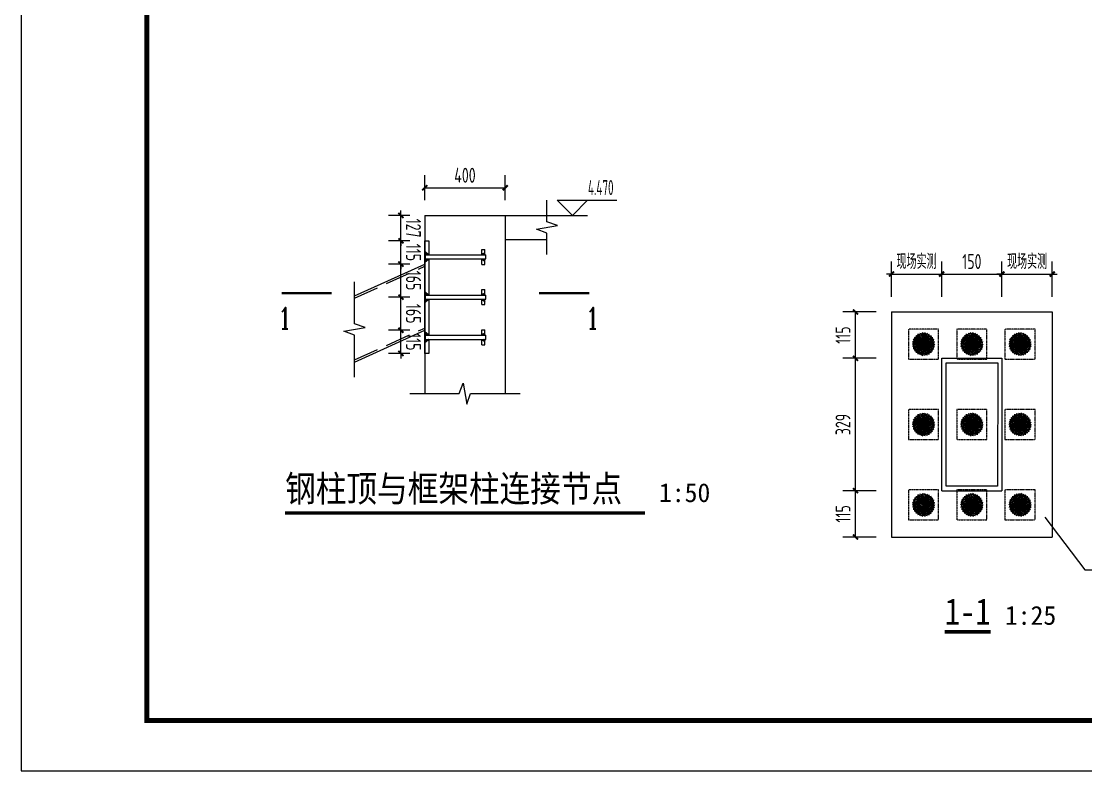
# Model space of a CAD drawing. Extents: x 6827379 to 6887889, y 99218 to 177608.
# Drawn here: x 6827379 to 6832674, y 99218 to 102948 of the extents above; entities that cross this region are included whole.
import ezdxf

# ---------------------------------------------------------------- set-up
doc = ezdxf.new("R2010")
doc.units = 0
doc.header["$LTSCALE"] = 1000
doc.header["$MEASUREMENT"] = 0
for name, pattern in [('CENTER', [50.8, 31.75, -6.35, 6.35, -6.35]), ('CONTINOUS', [2000000.0, 1000000.0, 1000000.0]), ('DASH', [0.35, 0.25, -0.1]), ('DASHED', [19.05, 12.7, -6.35]), ('HIDDEN', [0.375, 0.25, -0.125])]:
    doc.linetypes.add(name, pattern=pattern)
for name, color, linetype in [('A_公文', 7, 'Continuous'), ('A_公标', 3, 'Continuous'), ('A_公框', 4, 'Continuous'), ('A_图名标注', 3, 'Continuous'), ('A_标高', 3, 'Continuous'), ('A_符号', 3, 'Continuous'), ('BZ', 1, 'Continuous'), ('GC', 3, 'Continuous'), ('HF', 1, 'Continuous'), ('ZX', 1, 'CENTER'), ('校对1', 2, 'Continuous')]:
    doc.layers.add(name, color=color, linetype=linetype)
doc.layers.add('BEAM', color=4, linetype='DASHED', lineweight=0)
doc.layers.add('BEAM_CON', color=4, linetype='Continuous', lineweight=0)
doc.styles.add('_TCH_DIM', font='tssdeng.shx', dxfattribs={"width": 0.8, "height": 200, "bigfont": 'GBCBIG.shx'})
doc.styles.add('_TCH_DIM_T3', font='tssdeng.shx', dxfattribs={"width": 0.705882, "bigfont": 'tssdchn.shx'})
doc.styles.add('_TCH_LABEL', font='COMPLEX', dxfattribs={"bigfont": 'GBCBIG'})
doc.styles.add('黑1', font='simhei.ttf', dxfattribs={"width": 0.85})
doc.styles.add('黑体', font='simhei.ttf')
doc.dimstyles.new('_TCH_ARCH&&25', dxfattribs={"dimtxt": 74.375, "dimasz": 25, "dimexe": 62.5, "dimexo": 75, "dimgap": 25, "dimtad": 1, "dimdec": 0, "dimzin": 0, "dimdsep": 46, "dimtxsty": '_TCH_DIM_T3', "dimblk": 'ARCHTICK', "dimcen": 0.09, "dimclrt": 7, "dimazin": 2, "dimtfac": 1, "dimtdec": 0, "dimtix": 1, "dimtmove": 2, "dimatfit": 3, "dimfxl": 1, "dimtolj": 1, "dimtzin": 0, "dimarcsym": 0})
pattern_1 = [(135, (6678313.939, -38807.009), (3.74177178, 3.74177178), [])]
pattern_2 = [(315, (7693137.0252, -1230547.9992), (-1.767766953, -1.767766953), [])]
pattern_3 = [(315, (7693137.0256, -1230347.9492), (-1.767766953, -1.767766953), [])]
pattern_4 = [(315, (7693137.026, -1230147.9987), (-1.767766953, -1.767766953), [])]
pattern_5 = [(315, (7693137.0259, -1230147.9987), (-1.767766953, -1.767766953), [])]

# ---------------------------------------------------------------- blocks, each defined once
blk = doc.blocks.new('_ArchTick')
at = {"color": 0, "linetype": 'ByBlock', "const_width": 0.4}
blk.add_lwpolyline([(-0.5, -0.5), (0.5, 0.5)], dxfattribs=at)
blk = doc.blocks.new('*D85')
at = {"layer": 'A_公标', "color": 0, "linetype": 'CONTINOUS', "lineweight": -2, "transparency": 16777216}
for p, q in [((6831632.5, 101501.5), (6831466.4, 101501.5)), ((6831528.9, 101270.9), (6831528.9, 101501.5)), ((6831632.5, 101270.9), (6831466.4, 101270.9))]:
    blk.add_line(p, q, dxfattribs=at)
at = {"layer": 'Defpoints', "color": 0, "linetype": 'CONTINOUS', "transparency": 16777216}
for p in [(6831528.9, 101501.5), (6831707.5, 101501.5), (6831707.5, 101270.9)]:
    blk.add_point(p, dxfattribs=at)
at = {"layer": 'A_公标', "color": 0, "linetype": 'CONTINOUS', "lineweight": -2, "transparency": 16777216, "xscale": 25, "yscale": 25, "zscale": 25}
for p, rotation in [((6831528.9, 101501.5), 90), ((6831528.9, 101270.9), 270)]:
    blk.add_blockref('_ArchTick', p, dxfattribs=dict(at, rotation=rotation))
at = {"layer": 'A_公标', "color": 7, "linetype": 'CONTINOUS', "transparency": 16777216, "insert": (6831466.7, 101386.2), "char_height": 74.38, "attachment_point": 5, "rotation": 90, "style": '_TCH_DIM_T3'}
blk.add_mtext('\\A1;115', dxfattribs=at)
blk = doc.blocks.new('*D86')
at = {"layer": 'A_公标', "color": 0, "linetype": 'CONTINOUS', "lineweight": -2, "transparency": 16777216}
for p, q in [((6831632.5, 101270.9), (6831466.4, 101270.9)), ((6831528.9, 100612.1), (6831528.9, 101270.9)), ((6831632.5, 100612.1), (6831466.4, 100612.1))]:
    blk.add_line(p, q, dxfattribs=at)
at = {"layer": 'Defpoints', "color": 0, "linetype": 'CONTINOUS', "transparency": 16777216}
for p in [(6831528.9, 101270.9), (6831707.5, 101270.9), (6831707.5, 100612.1)]:
    blk.add_point(p, dxfattribs=at)
at = {"layer": 'A_公标', "color": 0, "linetype": 'CONTINOUS', "lineweight": -2, "transparency": 16777216, "xscale": 25, "yscale": 25, "zscale": 25}
for p, rotation in [((6831528.9, 101270.9), 90), ((6831528.9, 100612.1), 270)]:
    blk.add_blockref('_ArchTick', p, dxfattribs=dict(at, rotation=rotation))
at = {"layer": 'A_公标', "color": 7, "linetype": 'CONTINOUS', "transparency": 16777216, "insert": (6831466.7, 100941.5), "char_height": 74.38, "attachment_point": 5, "rotation": 90, "style": '_TCH_DIM_T3'}
blk.add_mtext('\\A1;329', dxfattribs=at)
blk = doc.blocks.new('*D87')
at = {"layer": 'A_公标', "color": 0, "linetype": 'CONTINOUS', "lineweight": -2, "transparency": 16777216}
for p, q in [((6831632.5, 100612.1), (6831466.4, 100612.1)), ((6831528.9, 100381.5), (6831528.9, 100612.1)), ((6831632.5, 100381.5), (6831466.4, 100381.5))]:
    blk.add_line(p, q, dxfattribs=at)
at = {"layer": 'Defpoints', "color": 0, "linetype": 'CONTINOUS', "transparency": 16777216}
for p in [(6831528.9, 100612.1), (6831707.5, 100612.1), (6831707.5, 100381.5)]:
    blk.add_point(p, dxfattribs=at)
at = {"layer": 'A_公标', "color": 0, "linetype": 'CONTINOUS', "lineweight": -2, "transparency": 16777216, "xscale": 25, "yscale": 25, "zscale": 25}
for p, rotation in [((6831528.9, 100612.1), 90), ((6831528.9, 100381.5), 270)]:
    blk.add_blockref('_ArchTick', p, dxfattribs=dict(at, rotation=rotation))
at = {"layer": 'A_公标', "color": 7, "linetype": 'CONTINOUS', "transparency": 16777216, "insert": (6831466.7, 100496.8), "char_height": 74.38, "attachment_point": 5, "rotation": 90, "style": '_TCH_DIM_T3'}
blk.add_mtext('\\A1;115', dxfattribs=at)
blk = doc.blocks.new('*D88')
at = {"layer": 'A_公标', "color": 0, "linetype": 'CONTINOUS', "lineweight": -2, "transparency": 16777216}
for p, q in [((6831707.5, 101576.5), (6831707.5, 101752.8)), ((6831957.5, 101576.5), (6831957.5, 101752.8)), ((6831707.5, 101690.3), (6831682.5, 101690.3)), ((6831707.5, 101690.3), (6831957.5, 101690.3)), ((6831957.5, 101690.3), (6831982.5, 101690.3))]:
    blk.add_line(p, q, dxfattribs=at)
at = {"layer": 'Defpoints', "color": 0, "linetype": 'CONTINOUS', "transparency": 16777216}
for p in [(6831957.5, 101690.3), (6831707.5, 101501.5), (6831957.5, 101501.5)]:
    blk.add_point(p, dxfattribs=at)
at = {"layer": 'A_公标', "color": 0, "linetype": 'CONTINOUS', "lineweight": -2, "transparency": 16777216, "xscale": 25, "yscale": 25, "zscale": 25}
blk.add_blockref('_ArchTick', (6831707.5, 101690.3), dxfattribs=at)
at = {"layer": 'A_公标', "color": 0, "linetype": 'CONTINOUS', "lineweight": -2, "transparency": 16777216, "xscale": 25, "yscale": 25, "zscale": 25, "rotation": 180}
blk.add_blockref('_ArchTick', (6831957.5, 101690.3), dxfattribs=at)
at = {"layer": 'A_公标', "color": 7, "linetype": 'CONTINOUS', "transparency": 16777216, "insert": (6831832.5, 101752.5), "char_height": 74.38, "attachment_point": 5, "style": '_TCH_DIM_T3'}
blk.add_mtext('\\A1;现场实测', dxfattribs=at)
blk = doc.blocks.new('*D89')
at = {"layer": 'A_公标', "color": 0, "linetype": 'CONTINOUS', "lineweight": -2, "transparency": 16777216}
for p, q in [((6831957.5, 101576.5), (6831957.5, 101752.8)), ((6832257.5, 101576.5), (6832257.5, 101752.8)), ((6831957.5, 101690.3), (6832257.5, 101690.3))]:
    blk.add_line(p, q, dxfattribs=at)
at = {"layer": 'Defpoints', "color": 0, "linetype": 'CONTINOUS', "transparency": 16777216}
for p in [(6832257.5, 101690.3), (6831957.5, 101501.5), (6832257.5, 101501.5)]:
    blk.add_point(p, dxfattribs=at)
at = {"layer": 'A_公标', "color": 0, "linetype": 'CONTINOUS', "lineweight": -2, "transparency": 16777216, "xscale": 25, "yscale": 25, "zscale": 25, "rotation": 180}
blk.add_blockref('_ArchTick', (6831957.5, 101690.3), dxfattribs=at)
at = {"layer": 'A_公标', "color": 0, "linetype": 'CONTINOUS', "lineweight": -2, "transparency": 16777216, "xscale": 25, "yscale": 25, "zscale": 25}
blk.add_blockref('_ArchTick', (6832257.5, 101690.3), dxfattribs=at)
at = {"layer": 'A_公标', "color": 7, "linetype": 'CONTINOUS', "transparency": 16777216, "insert": (6832107.5, 101752.5), "char_height": 74.38, "attachment_point": 5, "style": '_TCH_DIM_T3'}
blk.add_mtext('\\A1;150', dxfattribs=at)
blk = doc.blocks.new('*D90')
at = {"layer": 'A_公标', "color": 0, "linetype": 'CONTINOUS', "lineweight": -2, "transparency": 16777216}
for p, q in [((6832257.5, 101576.5), (6832257.5, 101752.8)), ((6832507.5, 101576.5), (6832507.5, 101752.8)), ((6832257.5, 101690.3), (6832232.5, 101690.3)), ((6832257.5, 101690.3), (6832507.5, 101690.3)), ((6832507.5, 101690.3), (6832532.5, 101690.3))]:
    blk.add_line(p, q, dxfattribs=at)
at = {"layer": 'Defpoints', "color": 0, "linetype": 'CONTINOUS', "transparency": 16777216}
for p in [(6832507.5, 101690.3), (6832257.5, 101501.5), (6832507.5, 101501.5)]:
    blk.add_point(p, dxfattribs=at)
at = {"layer": 'A_公标', "color": 0, "linetype": 'CONTINOUS', "lineweight": -2, "transparency": 16777216, "xscale": 25, "yscale": 25, "zscale": 25}
blk.add_blockref('_ArchTick', (6832257.5, 101690.3), dxfattribs=at)
at = {"layer": 'A_公标', "color": 0, "linetype": 'CONTINOUS', "lineweight": -2, "transparency": 16777216, "xscale": 25, "yscale": 25, "zscale": 25, "rotation": 180}
blk.add_blockref('_ArchTick', (6832507.5, 101690.3), dxfattribs=at)
at = {"layer": 'A_公标', "color": 7, "linetype": 'CONTINOUS', "transparency": 16777216, "insert": (6832382.5, 101752.5), "char_height": 74.38, "attachment_point": 5, "style": '_TCH_DIM_T3'}
blk.add_mtext('\\A1;现场实测', dxfattribs=at)
blk = doc.blocks.new('*D91')
at = {"layer": 'A_公标', "color": 0, "linetype": 'CONTINOUS', "lineweight": -2, "transparency": 16777216}
for p, q in [((6829386.3, 102057.2), (6829386.3, 102182.2)), ((6829786.3, 102057.2), (6829786.3, 102182.2)), ((6829386.3, 102119.7), (6829786.3, 102119.7))]:
    blk.add_line(p, q, dxfattribs=at)
at = {"layer": 'Defpoints', "color": 0, "linetype": 'CONTINOUS', "transparency": 16777216}
for p in [(6829786.3, 102119.7), (6829386.3, 101982.2), (6829786.3, 101982.2)]:
    blk.add_point(p, dxfattribs=at)
at = {"layer": 'A_公标', "color": 0, "linetype": 'CONTINOUS', "lineweight": -2, "transparency": 16777216, "xscale": 25, "yscale": 25, "zscale": 25, "rotation": 180}
blk.add_blockref('_ArchTick', (6829386.3, 102119.7), dxfattribs=at)
at = {"layer": 'A_公标', "color": 0, "linetype": 'CONTINOUS', "lineweight": -2, "transparency": 16777216, "xscale": 25, "yscale": 25, "zscale": 25}
blk.add_blockref('_ArchTick', (6829786.3, 102119.7), dxfattribs=at)
at = {"layer": 'A_公标', "color": 7, "linetype": 'CONTINOUS', "transparency": 16777216, "insert": (6829586.3, 102181.9), "char_height": 74.38, "attachment_point": 5, "style": '_TCH_DIM_T3'}
blk.add_mtext('\\A1;400', dxfattribs=at)
blk = doc.blocks.new('*D92')
at = {"layer": 'A_公标', "color": 0, "linetype": 'CONTINOUS', "lineweight": -2, "transparency": 16777216}
for p, q in [((6829311.3, 101410.7), (6829205.4, 101410.7)), ((6829267.9, 101410.7), (6829267.9, 101435.7)), ((6829267.9, 101295.4), (6829267.9, 101410.7)), ((6829311.3, 101295.4), (6829205.4, 101295.4)), ((6829267.9, 101295.4), (6829267.9, 101270.4))]:
    blk.add_line(p, q, dxfattribs=at)
at = {"layer": 'Defpoints', "color": 0, "linetype": 'CONTINOUS', "transparency": 16777216}
for p in [(6829267.9, 101410.7), (6829386.3, 101410.7), (6829386.3, 101295.4)]:
    blk.add_point(p, dxfattribs=at)
at = {"layer": 'A_公标', "color": 0, "linetype": 'CONTINOUS', "lineweight": -2, "transparency": 16777216, "xscale": 25, "yscale": 25, "zscale": 25}
for p, rotation in [((6829267.9, 101410.7), 270.0002458864199), ((6829267.9, 101295.4), 90.00024588641983)]:
    blk.add_blockref('_ArchTick', p, dxfattribs=dict(at, rotation=rotation))
at = {"layer": 'A_公标', "color": 7, "linetype": 'CONTINOUS', "transparency": 16777216, "insert": (6829330.1, 101353), "char_height": 74.38, "attachment_point": 5, "rotation": 270.0002, "style": '_TCH_DIM_T3'}
blk.add_mtext('\\A1;115', dxfattribs=at)
blk = doc.blocks.new('*D93')
at = {"layer": 'A_公标', "color": 0, "linetype": 'CONTINOUS', "lineweight": -2, "transparency": 16777216}
for p, q in [((6829311.3, 101575.4), (6829205.4, 101575.4)), ((6829267.9, 101410.7), (6829267.9, 101575.4)), ((6829311.3, 101410.7), (6829205.4, 101410.7))]:
    blk.add_line(p, q, dxfattribs=at)
at = {"layer": 'Defpoints', "color": 0, "linetype": 'CONTINOUS', "transparency": 16777216}
for p in [(6829267.9, 101575.4), (6829386.3, 101575.4), (6829386.3, 101410.7)]:
    blk.add_point(p, dxfattribs=at)
at = {"layer": 'A_公标', "color": 0, "linetype": 'CONTINOUS', "lineweight": -2, "transparency": 16777216, "xscale": 25, "yscale": 25, "zscale": 25}
for p, rotation in [((6829267.9, 101575.4), 90.0002458867927), ((6829267.9, 101410.7), 270.0002458867927)]:
    blk.add_blockref('_ArchTick', p, dxfattribs=dict(at, rotation=rotation))
at = {"layer": 'A_公标', "color": 7, "linetype": 'CONTINOUS', "transparency": 16777216, "insert": (6829330.1, 101493), "char_height": 74.38, "attachment_point": 5, "rotation": 270.0002, "style": '_TCH_DIM_T3'}
blk.add_mtext('\\A1;165', dxfattribs=at)
blk = doc.blocks.new('*D94')
at = {"layer": 'A_公标', "color": 0, "linetype": 'CONTINOUS', "lineweight": -2, "transparency": 16777216}
for p, q in [((6829311.3, 101740), (6829205.4, 101740)), ((6829267.9, 101575.4), (6829267.9, 101740)), ((6829311.3, 101575.4), (6829205.4, 101575.4))]:
    blk.add_line(p, q, dxfattribs=at)
at = {"layer": 'Defpoints', "color": 0, "linetype": 'CONTINOUS', "transparency": 16777216}
for p in [(6829267.9, 101740), (6829386.3, 101740), (6829386.3, 101575.4)]:
    blk.add_point(p, dxfattribs=at)
at = {"layer": 'A_公标', "color": 0, "linetype": 'CONTINOUS', "lineweight": -2, "transparency": 16777216, "xscale": 25, "yscale": 25, "zscale": 25}
for p, rotation in [((6829267.9, 101740), 90.00024588636133), ((6829267.9, 101575.4), 270.0002458863614)]:
    blk.add_blockref('_ArchTick', p, dxfattribs=dict(at, rotation=rotation))
at = {"layer": 'A_公标', "color": 7, "linetype": 'CONTINOUS', "transparency": 16777216, "insert": (6829330.1, 101657.7), "char_height": 74.38, "attachment_point": 5, "rotation": 270.0002, "style": '_TCH_DIM_T3'}
blk.add_mtext('\\A1;165', dxfattribs=at)
blk = doc.blocks.new('*D95')
at = {"layer": 'A_公标', "color": 0, "linetype": 'CONTINOUS', "lineweight": -2, "transparency": 16777216}
for p, q in [((6829267.9, 101855.4), (6829267.9, 101880.4)), ((6829311.3, 101855.4), (6829205.4, 101855.4)), ((6829267.9, 101740), (6829267.9, 101855.4)), ((6829311.3, 101740), (6829205.4, 101740)), ((6829267.9, 101740), (6829267.9, 101715))]:
    blk.add_line(p, q, dxfattribs=at)
at = {"layer": 'Defpoints', "color": 0, "linetype": 'CONTINOUS', "transparency": 16777216}
for p in [(6829267.9, 101855.4), (6829386.3, 101855.4), (6829386.3, 101740)]:
    blk.add_point(p, dxfattribs=at)
at = {"layer": 'A_公标', "color": 0, "linetype": 'CONTINOUS', "lineweight": -2, "transparency": 16777216, "xscale": 25, "yscale": 25, "zscale": 25}
for p, rotation in [((6829267.9, 101855.4), 270.0002458865732), ((6829267.9, 101740), 90.00024588657318)]:
    blk.add_blockref('_ArchTick', p, dxfattribs=dict(at, rotation=rotation))
at = {"layer": 'A_公标', "color": 7, "linetype": 'CONTINOUS', "transparency": 16777216, "insert": (6829330.1, 101797.7), "char_height": 74.38, "attachment_point": 5, "rotation": 270.0002, "style": '_TCH_DIM_T3'}
blk.add_mtext('\\A1;115', dxfattribs=at)
blk = doc.blocks.new('*D96')
at = {"layer": 'A_公标', "color": 0, "linetype": 'CONTINOUS', "lineweight": -2, "transparency": 16777216}
for p, q in [((6829311.3, 101982.2), (6829205.4, 101982.2)), ((6829267.9, 101982.2), (6829267.9, 102007.2)), ((6829267.9, 101855.4), (6829267.9, 101982.2)), ((6829311.3, 101855.4), (6829205.4, 101855.4)), ((6829267.9, 101855.4), (6829267.9, 101830.4))]:
    blk.add_line(p, q, dxfattribs=at)
at = {"layer": 'Defpoints', "color": 0, "linetype": 'CONTINOUS', "transparency": 16777216}
for p in [(6829267.9, 101982.2), (6829386.3, 101982.2), (6829386.3, 101855.4)]:
    blk.add_point(p, dxfattribs=at)
at = {"layer": 'A_公标', "color": 0, "linetype": 'CONTINOUS', "lineweight": -2, "transparency": 16777216, "xscale": 25, "yscale": 25, "zscale": 25}
for p, rotation in [((6829267.9, 101982.2), 270.0002458865566), ((6829267.9, 101855.4), 90.0002458865566)]:
    blk.add_blockref('_ArchTick', p, dxfattribs=dict(at, rotation=rotation))
at = {"layer": 'A_公标', "color": 7, "linetype": 'CONTINOUS', "transparency": 16777216, "insert": (6829330.1, 101918.8), "char_height": 74.38, "attachment_point": 5, "rotation": 270.0002, "style": '_TCH_DIM_T3'}
blk.add_mtext('\\A1;127', dxfattribs=at)

msp = doc.modelspace()

# ---------------------------------------------------------------- hatches: boundary and pattern name
at = {"layer": 'HF'}
h = msp.add_hatch(dxfattribs=at)
h.set_pattern_fill('ANSI31', color=256, scale=20, angle=180, style=0)
h.set_pattern_definition(pattern_4)
h.paths.add_polyline_path([(6829386.3, 101785.1), (6829386.3, 101775.3), (6829388.3, 101775.3), (6829388.3, 101785.4), (6829404.3, 101785.4), (6829404.3, 101787.4), (6829402.3, 101787.4), (6829386.3, 101803.4)])
h = msp.add_hatch(dxfattribs=at)
h.set_pattern_fill('ANSI31', color=256, scale=20, angle=180, style=0)
h.set_pattern_definition(pattern_5)
h.paths.add_polyline_path([(6829386.3, 101785.1), (6829386.3, 101775.3), (6829388.3, 101775.3), (6829388.3, 101785.4), (6829404.3, 101785.4), (6829404.3, 101787.4), (6829402.3, 101787.4), (6829386.3, 101803.4)])
h = msp.add_hatch(dxfattribs=at)
h.set_pattern_fill('ANSI31', color=256, scale=20, angle=180, style=0)
h.set_pattern_definition(pattern_4)
h.paths.add_polyline_path([(6829386.3, 101765.5), (6829386.3, 101775.4), (6829388.3, 101775.4), (6829388.3, 101765.3), (6829404.3, 101765.3), (6829404.3, 101763.3), (6829402.3, 101763.3), (6829386.3, 101747.3)])
h = msp.add_hatch(dxfattribs=at)
h.set_pattern_fill('ANSI31', color=256, scale=20, angle=180, style=0)
h.set_pattern_definition(pattern_5)
h.paths.add_polyline_path([(6829386.3, 101765.5), (6829386.3, 101775.4), (6829388.3, 101775.4), (6829388.3, 101765.3), (6829404.3, 101765.3), (6829404.3, 101763.3), (6829402.3, 101763.3), (6829386.3, 101747.3)])
h = msp.add_hatch(dxfattribs=at)
h.set_pattern_fill('ANSI31', color=256, scale=1.666666, style=0)
h.set_pattern_definition(pattern_1)
h.paths.add_polyline_path([(6829670.9, 101765.4), (6829685.9, 101765.4), (6829685.9, 101753.7), (6829675.9, 101760.4), (6829670.9, 101760.4)])
h.paths.add_polyline_path([(6829670.9, 101790.4), (6829675.9, 101790.4), (6829685.9, 101797), (6829685.9, 101785.4), (6829670.9, 101785.4)])
h = msp.add_hatch(dxfattribs=at)
h.set_pattern_fill('ANSI31', color=256, scale=1.666666, style=0)
h.set_pattern_definition(pattern_1)
h.paths.add_polyline_path([(6829670.9, 101765.4), (6829685.9, 101765.4), (6829685.9, 101753.7), (6829675.9, 101760.4), (6829670.9, 101760.4)])
h.paths.add_polyline_path([(6829670.9, 101790.4), (6829675.9, 101790.4), (6829685.9, 101797), (6829685.9, 101785.4), (6829670.9, 101785.4)])
h = msp.add_hatch(dxfattribs=at)
h.set_pattern_fill('ANSI31', color=256, scale=20, angle=180, style=0)
h.set_pattern_definition(pattern_3)
h.paths.add_polyline_path([(6829386.3, 101585.1), (6829386.3, 101575.3), (6829388.3, 101575.3), (6829388.3, 101585.4), (6829404.3, 101585.4), (6829404.3, 101587.4), (6829402.3, 101587.4), (6829386.3, 101603.4)])
h = msp.add_hatch(dxfattribs=at)
h.set_pattern_fill('ANSI31', color=256, scale=20, angle=180, style=0)
h.set_pattern_definition(pattern_3)
h.paths.add_polyline_path([(6829386.3, 101565.5), (6829386.3, 101575.4), (6829388.3, 101575.4), (6829388.3, 101565.3), (6829404.3, 101565.3), (6829404.3, 101563.3), (6829402.3, 101563.3), (6829386.3, 101547.3)])
h = msp.add_hatch(dxfattribs=at)
h.set_pattern_fill('ANSI31', color=256, scale=1.666666, style=0)
h.set_pattern_definition([(135, (6678313.9387, -39006.9597), (3.74177178, 3.74177178), [])])
h.paths.add_polyline_path([(6829670.9, 101565.4), (6829685.9, 101565.4), (6829685.9, 101553.7), (6829675.9, 101560.4), (6829670.9, 101560.4)])
h.paths.add_polyline_path([(6829670.9, 101590.4), (6829675.9, 101590.4), (6829685.9, 101597.1), (6829685.9, 101585.4), (6829670.9, 101585.4)])
h = msp.add_hatch(dxfattribs=at)
h.set_pattern_fill('ANSI31', color=256, scale=20, angle=180, style=0)
h.set_pattern_definition(pattern_2)
h.paths.add_polyline_path([(6829386.3, 101385.1), (6829386.3, 101375.3), (6829388.3, 101375.3), (6829388.3, 101385.4), (6829404.3, 101385.4), (6829404.3, 101387.4), (6829402.3, 101387.4), (6829386.3, 101403.4)])
h = msp.add_hatch(dxfattribs=at)
h.set_pattern_fill('ANSI31', color=256, scale=1.666666, style=0)
h.set_pattern_definition([(135, (6678313.938, -39207.0097), (3.74177178, 3.74177178), [])])
h.paths.add_polyline_path([(6829670.9, 101365.4), (6829685.9, 101365.4), (6829685.9, 101353.7), (6829675.9, 101360.4), (6829670.9, 101360.4)])
h.paths.add_polyline_path([(6829670.9, 101390.4), (6829675.9, 101390.4), (6829685.9, 101397), (6829685.9, 101385.4), (6829670.9, 101385.4)])
h = msp.add_hatch(dxfattribs=at)
h.set_pattern_fill('ANSI31', color=256, scale=20, angle=180, style=0)
h.set_pattern_definition(pattern_2)
h.paths.add_polyline_path([(6829386.3, 101365.5), (6829386.3, 101375.4), (6829388.3, 101375.4), (6829388.3, 101365.3), (6829404.3, 101365.3), (6829404.3, 101363.3), (6829402.3, 101363.3), (6829386.3, 101347.3)])
h = msp.add_hatch(dxfattribs=at)
h.set_pattern_fill('ANSI32', color=8, scale=19.999564, angle=-180, style=0)
h.set_pattern_definition([(135, (9596260.9, -364433.424), (5.303185358, 5.303185358), []), (135, (9596257.365, -364433.424), (5.303185358, 5.303185358), [])])
edge = h.paths.add_edge_path()
edge.add_arc((6831867.5, 101341.5), 20, 0, 360)
h = msp.add_hatch(dxfattribs=at)
h.set_pattern_fill('ANSI32', color=8, scale=19.999564, angle=-180, style=0)
h.set_pattern_definition([(135, (9596500.9, -364433.424), (5.303185358, 5.303185358), []), (135, (9596497.365, -364433.424), (5.303185358, 5.303185358), [])])
edge = h.paths.add_edge_path()
edge.add_arc((6832107.5, 101341.5), 20, 0, 360)
h = msp.add_hatch(dxfattribs=at)
h.set_pattern_fill('ANSI32', color=8, scale=19.999564, angle=-180, style=0)
h.set_pattern_definition([(135, (9596740.9, -364433.424), (5.303185358, 5.303185358), []), (135, (9596737.3646, -364433.424), (5.303185358, 5.303185358), [])])
edge = h.paths.add_edge_path()
edge.add_arc((6832347.5, 101341.5), 20, 0, 360)
h = msp.add_hatch(dxfattribs=at)
h.set_pattern_fill('ANSI32', color=8, scale=19.999564, angle=-180, style=0)
h.set_pattern_definition([(135, (9596260.9, -364833.424), (5.303185358, 5.303185358), []), (135, (9596257.365, -364833.424), (5.303185358, 5.303185358), [])])
edge = h.paths.add_edge_path()
edge.add_arc((6831867.5, 100941.5), 20, 0, 360)
h = msp.add_hatch(dxfattribs=at)
h.set_pattern_fill('ANSI32', color=8, scale=19.999564, angle=-180, style=0)
h.set_pattern_definition([(135, (9596500.9, -364833.424), (5.303185358, 5.303185358), []), (135, (9596497.365, -364833.424), (5.303185358, 5.303185358), [])])
edge = h.paths.add_edge_path()
edge.add_arc((6832107.5, 100941.5), 20, 0, 360)
h = msp.add_hatch(dxfattribs=at)
h.set_pattern_fill('ANSI32', color=8, scale=19.999564, angle=-180, style=0)
h.set_pattern_definition([(135, (9596740.9, -364833.424), (5.303185358, 5.303185358), []), (135, (9596737.3646, -364833.424), (5.303185358, 5.303185358), [])])
edge = h.paths.add_edge_path()
edge.add_arc((6832347.5, 100941.5), 20, 0, 360)
h = msp.add_hatch(dxfattribs=at)
h.set_pattern_fill('ANSI32', color=8, scale=19.999564, angle=-180, style=0)
h.set_pattern_definition([(135, (9596260.9, -365233.424), (5.303185358, 5.303185358), []), (135, (9596257.365, -365233.424), (5.303185358, 5.303185358), [])])
edge = h.paths.add_edge_path()
edge.add_arc((6831867.5, 100541.5), 20, 0, 360)
h = msp.add_hatch(dxfattribs=at)
h.set_pattern_fill('ANSI32', color=8, scale=19.999564, angle=-180, style=0)
h.set_pattern_definition([(135, (9596500.9, -365233.424), (5.303185358, 5.303185358), []), (135, (9596497.365, -365233.424), (5.303185358, 5.303185358), [])])
edge = h.paths.add_edge_path()
edge.add_arc((6832107.5, 100541.5), 20, 0, 360)
h = msp.add_hatch(dxfattribs=at)
h.set_pattern_fill('ANSI32', color=8, scale=19.999564, angle=-180, style=0)
h.set_pattern_definition([(135, (9596740.9, -365233.424), (5.303185358, 5.303185358), []), (135, (9596737.3646, -365233.424), (5.303185358, 5.303185358), [])])
edge = h.paths.add_edge_path()
edge.add_arc((6832347.5, 100541.5), 20, 0, 360)

# ---------------------------------------------------------------- linework, layer by layer
at = {"layer": 'A_公框', "linetype": 'CONTINOUS'}
msp.add_lwpolyline([(6827379.4, 99218.3), (6842229.4, 99218.3), (6842229.4, 109718.3), (6827379.4, 109718.3)], close=True, dxfattribs=at)
at = {"layer": 'A_公框', "linetype": 'CONTINOUS', "const_width": 25}
msp.add_lwpolyline([(6828004.4, 99468.3), (6841979.4, 99468.3), (6841979.4, 109468.3), (6828004.4, 109468.3)], close=True, dxfattribs=at)
at = {"layer": 'A_图名标注', "const_width": 17.5}
for points in [[(6828691.9, 100501), (6830481.2, 100501)], [(6831973, 99909.5), (6832201.9, 99909.5)]]:
    msp.add_lwpolyline(points, dxfattribs=at)
at = {"layer": 'A_标高'}
for p, q in [((6830120.7, 101982.2), (6830045.7, 102057.2)), ((6830045.7, 102057.2), (6830341.2, 102057.2)), ((6830120.7, 101982.2), (6830195.7, 102057.2)), ((6829945.7, 101982.2), (6830195.7, 101982.2))]:
    msp.add_line(p, q, dxfattribs=at)
at = {"layer": 'A_符号', "linetype": 'CONTINOUS'}
for points in [[(6829993.9, 101787.2), (6829993.9, 101894.1), (6829941.4, 101913.2), (6830046.4, 101931.7), (6829993.9, 101950.4), (6829993.9, 102057.2)], [(6829036.6, 101177.2), (6829036.6, 101386.5), (6828984.1, 101405.6), (6829089.1, 101424.2), (6829036.6, 101442.8), (6829036.6, 101652.1)], [(6829311.3, 101095), (6829558.2, 101095), (6829577.3, 101147.5), (6829595.8, 101042.5), (6829614.4, 101095), (6829861.3, 101095)]]:
    msp.add_lwpolyline(points, dxfattribs=at)
at = {"layer": 'A_符号', "linetype": 'CONTINOUS', "const_width": 12.5}
for points in [[(6828673.8, 101595.2), (6828923.8, 101595.2)], [(6829954.9, 101595.2), (6830204.9, 101595.2)]]:
    msp.add_lwpolyline(points, dxfattribs=at)
at = {"layer": 'BEAM', "linetype": 'DASH', "ltscale": 0.5}
for p, q in [((6829036.6, 101570.6), (6829386.3, 101729.1)), ((6829036.6, 101263.2), (6829386.3, 101421.7))]:
    msp.add_line(p, q, dxfattribs=at)
at = {"layer": 'BEAM_CON'}
for p, q in [((6829036.6, 101581.6), (6829386.3, 101740)), ((6829036.6, 101252.2), (6829386.3, 101410.7)), ((6831957.5, 101270.9), (6832257.5, 101270.9)), ((6832257.5, 101270.9), (6832257.5, 100612.1)), ((6831957.5, 100612.1), (6832257.5, 100612.1))]:
    msp.add_line(p, q, dxfattribs=at)
for points in [[(6831957.5, 100612.1), (6831957.5, 101270.9)], [(6832235.5, 100634.1), (6831979.5, 100634.1), (6831979.5, 101248.9), (6832236.3, 101248.9), (6832235.5, 100634.1)]]:
    msp.add_lwpolyline(points, dxfattribs=at)
at = {"layer": 'BZ', "color": 8, "linetype": 'HIDDEN', "ltscale": 0.002}
for points in [[(6831792.5, 101266.5), (6831942.5, 101266.5), (6831942.5, 101416.5), (6831792.5, 101416.5)], [(6832032.5, 101266.5), (6832182.5, 101266.5), (6832182.5, 101416.5), (6832032.5, 101416.5)], [(6832272.5, 101266.5), (6832422.5, 101266.5), (6832422.5, 101416.5), (6832272.5, 101416.5)], [(6831792.5, 100866.5), (6831942.5, 100866.5), (6831942.5, 101016.5), (6831792.5, 101016.5)], [(6832032.5, 100866.5), (6832182.5, 100866.5), (6832182.5, 101016.5), (6832032.5, 101016.5)], [(6832272.5, 100866.5), (6832422.5, 100866.5), (6832422.5, 101016.5), (6832272.5, 101016.5)], [(6831792.5, 100466.5), (6831942.5, 100466.5), (6831942.5, 100616.5), (6831792.5, 100616.5)], [(6832032.5, 100466.5), (6832182.5, 100466.5), (6832182.5, 100616.5), (6832032.5, 100616.5)], [(6832272.5, 100466.5), (6832422.5, 100466.5), (6832422.5, 100616.5), (6832272.5, 100616.5)]]:
    msp.add_lwpolyline(points, close=True, dxfattribs=at)
at = {"layer": 'BZ', "color": 8}
for centre, start, end in [((6831846.7, 101360.2), 354.018, 86.9134), ((6831851, 101364.1), 342.018, 74.9134), ((6831856.1, 101367.1), 330.018, 62.9134), ((6831861.7, 101368.9), 318.018, 50.9134), ((6832086.7, 101360.2), 354.018, 86.9134), ((6832091, 101364.1), 342.018, 74.9134), ((6832096.1, 101367.1), 330.018, 62.9134), ((6832101.7, 101368.9), 318.018, 50.9134), ((6832326.7, 101360.2), 354.018, 86.9134), ((6832331, 101364.1), 342.018, 74.9134), ((6832336.1, 101367.1), 330.018, 62.9134), ((6832341.7, 101368.9), 318.018, 50.9134), ((6831843.3, 101327.5), 66.018, 158.9134), ((6831840.9, 101332.8), 54.018, 146.9134), ((6831846.7, 101322.8), 78.018, 170.9134), ((6831839.7, 101338.6), 42.018, 134.9134), ((6831851, 101318.8), 90.018, 182.9134), ((6831839.7, 101344.4), 30.018, 122.9134), ((6831856.1, 101315.9), 102.018, 194.9134), ((6831861.7, 101314.1), 114.018, 206.9134), ((6831840.9, 101350.1), 18.018, 110.9134), ((6831867.5, 101313.5), 126.018, 218.9134), ((6831843.3, 101355.5), 6.018, 98.9134), ((6831891.7, 101355.5), 246.018, 338.9134), ((6831888.3, 101360.2), 258.018, 350.9134), ((6831884, 101364.1), 270.018, 2.9134), ((6831878.9, 101367.1), 282.018, 14.9134), ((6831873.3, 101368.9), 294.018, 26.9134), ((6831867.5, 101369.5), 306.018, 38.9134), ((6832083.3, 101327.5), 66.018, 158.9134), ((6832080.9, 101332.8), 54.018, 146.9134), ((6832086.7, 101322.8), 78.018, 170.9134), ((6832079.7, 101338.6), 42.018, 134.9134), ((6832091, 101318.8), 90.018, 182.9134), ((6832079.7, 101344.4), 30.018, 122.9134), ((6832096.1, 101315.9), 102.018, 194.9134), ((6832101.7, 101314.1), 114.018, 206.9134), ((6832080.9, 101350.1), 18.018, 110.9134), ((6832107.5, 101313.5), 126.018, 218.9134), ((6832083.3, 101355.5), 6.018, 98.9134), ((6832131.7, 101355.5), 246.018, 338.9134), ((6832128.3, 101360.2), 258.018, 350.9134), ((6832124, 101364.1), 270.018, 2.9134), ((6832118.9, 101367.1), 282.018, 14.9134), ((6832113.3, 101368.9), 294.018, 26.9134), ((6832107.5, 101369.5), 306.018, 38.9134), ((6832323.3, 101327.5), 66.018, 158.9134), ((6832320.9, 101332.8), 54.018, 146.9134), ((6832326.7, 101322.8), 78.018, 170.9134), ((6832319.7, 101338.6), 42.018, 134.9134), ((6832331, 101318.8), 90.018, 182.9134), ((6832319.7, 101344.4), 30.018, 122.9134), ((6832336.1, 101315.9), 102.018, 194.9134), ((6832341.7, 101314.1), 114.018, 206.9134), ((6832320.9, 101350.1), 18.018, 110.9134), ((6832347.5, 101313.5), 126.018, 218.9134), ((6832323.3, 101355.5), 6.018, 98.9134), ((6832371.7, 101355.5), 246.018, 338.9134), ((6832368.3, 101360.2), 258.018, 350.9134), ((6832364, 101364.1), 270.018, 2.9134), ((6832358.9, 101367.1), 282.018, 14.9134), ((6832353.3, 101368.9), 294.018, 26.9134), ((6832347.5, 101369.5), 306.018, 38.9134), ((6831873.3, 101314.1), 138.018, 230.9134), ((6831878.9, 101315.9), 150.018, 242.9134), ((6831884, 101318.8), 162.018, 254.9134), ((6831888.3, 101322.8), 174.018, 266.9134), ((6831891.7, 101327.5), 186.018, 278.9134), ((6831894.1, 101332.8), 198.018, 290.9134), ((6831895.3, 101338.6), 210.018, 302.9134), ((6831895.3, 101344.4), 222.018, 314.9134), ((6831894.1, 101350.1), 234.018, 326.9134), ((6832113.3, 101314.1), 138.018, 230.9134), ((6832118.9, 101315.9), 150.018, 242.9134), ((6832124, 101318.8), 162.018, 254.9134), ((6832128.3, 101322.8), 174.018, 266.9134), ((6832131.7, 101327.5), 186.018, 278.9134), ((6832134.1, 101332.8), 198.018, 290.9134), ((6832135.3, 101338.6), 210.018, 302.9134), ((6832135.3, 101344.4), 222.018, 314.9134), ((6832134.1, 101350.1), 234.018, 326.9134), ((6832353.3, 101314.1), 138.018, 230.9134), ((6832358.9, 101315.9), 150.018, 242.9134), ((6832364, 101318.8), 162.018, 254.9134), ((6832368.3, 101322.8), 174.018, 266.9134), ((6832371.7, 101327.5), 186.018, 278.9134), ((6832374.1, 101332.8), 198.018, 290.9134), ((6832375.3, 101338.6), 210.018, 302.9134), ((6832375.3, 101344.4), 222.018, 314.9134), ((6832374.1, 101350.1), 234.018, 326.9134), ((6831839.7, 100938.6), 42.018, 134.9134), ((6831839.7, 100944.4), 30.018, 122.9134), ((6831840.9, 100950.1), 18.018, 110.9134), ((6831843.3, 100955.5), 6.018, 98.9134), ((6831846.7, 100960.2), 354.018, 86.9134), ((6831851, 100964.1), 342.018, 74.9134), ((6831856.1, 100967.1), 330.018, 62.9134), ((6831861.7, 100968.9), 318.018, 50.9134), ((6831878.9, 100967.1), 282.018, 14.9134), ((6831873.3, 100968.9), 294.018, 26.9134), ((6831867.5, 100969.5), 306.018, 38.9134), ((6832079.7, 100938.6), 42.018, 134.9134), ((6832079.7, 100944.4), 30.018, 122.9134), ((6832080.9, 100950.1), 18.018, 110.9134), ((6832083.3, 100955.5), 6.018, 98.9134), ((6832086.7, 100960.2), 354.018, 86.9134), ((6832091, 100964.1), 342.018, 74.9134), ((6832096.1, 100967.1), 330.018, 62.9134), ((6832101.7, 100968.9), 318.018, 50.9134), ((6832118.9, 100967.1), 282.018, 14.9134), ((6832113.3, 100968.9), 294.018, 26.9134), ((6832107.5, 100969.5), 306.018, 38.9134), ((6832319.7, 100938.6), 42.018, 134.9134), ((6832319.7, 100944.4), 30.018, 122.9134), ((6832320.9, 100950.1), 18.018, 110.9134), ((6832323.3, 100955.5), 6.018, 98.9134), ((6832326.7, 100960.2), 354.018, 86.9134), ((6832331, 100964.1), 342.018, 74.9134), ((6832336.1, 100967.1), 330.018, 62.9134), ((6832341.7, 100968.9), 318.018, 50.9134), ((6832358.9, 100967.1), 282.018, 14.9134), ((6832353.3, 100968.9), 294.018, 26.9134), ((6832347.5, 100969.5), 306.018, 38.9134), ((6831843.3, 100927.5), 66.018, 158.9134), ((6831840.9, 100932.8), 54.018, 146.9134), ((6831846.7, 100922.8), 78.018, 170.9134), ((6831851, 100918.8), 90.018, 182.9134), ((6831856.1, 100915.9), 102.018, 194.9134), ((6831861.7, 100914.1), 114.018, 206.9134), ((6831867.5, 100913.5), 126.018, 218.9134), ((6831873.3, 100914.1), 138.018, 230.9134), ((6831878.9, 100915.9), 150.018, 242.9134), ((6831884, 100918.8), 162.018, 254.9134), ((6831888.3, 100922.8), 174.018, 266.9134), ((6831891.7, 100927.5), 186.018, 278.9134), ((6831894.1, 100932.8), 198.018, 290.9134), ((6831895.3, 100938.6), 210.018, 302.9134), ((6831895.3, 100944.4), 222.018, 314.9134), ((6831894.1, 100950.1), 234.018, 326.9134), ((6831891.7, 100955.5), 246.018, 338.9134), ((6831888.3, 100960.2), 258.018, 350.9134), ((6831884, 100964.1), 270.018, 2.9134), ((6832083.3, 100927.5), 66.018, 158.9134), ((6832080.9, 100932.8), 54.018, 146.9134), ((6832086.7, 100922.8), 78.018, 170.9134), ((6832091, 100918.8), 90.018, 182.9134), ((6832096.1, 100915.9), 102.018, 194.9134), ((6832101.7, 100914.1), 114.018, 206.9134), ((6832107.5, 100913.5), 126.018, 218.9134), ((6832113.3, 100914.1), 138.018, 230.9134), ((6832118.9, 100915.9), 150.018, 242.9134), ((6832124, 100918.8), 162.018, 254.9134), ((6832128.3, 100922.8), 174.018, 266.9134), ((6832131.7, 100927.5), 186.018, 278.9134), ((6832134.1, 100932.8), 198.018, 290.9134), ((6832135.3, 100938.6), 210.018, 302.9134), ((6832135.3, 100944.4), 222.018, 314.9134), ((6832134.1, 100950.1), 234.018, 326.9134), ((6832131.7, 100955.5), 246.018, 338.9134), ((6832128.3, 100960.2), 258.018, 350.9134), ((6832124, 100964.1), 270.018, 2.9134), ((6832323.3, 100927.5), 66.018, 158.9134), ((6832320.9, 100932.8), 54.018, 146.9134), ((6832326.7, 100922.8), 78.018, 170.9134), ((6832331, 100918.8), 90.018, 182.9134), ((6832336.1, 100915.9), 102.018, 194.9134), ((6832341.7, 100914.1), 114.018, 206.9134), ((6832347.5, 100913.5), 126.018, 218.9134), ((6832353.3, 100914.1), 138.018, 230.9134), ((6832358.9, 100915.9), 150.018, 242.9134), ((6832364, 100918.8), 162.018, 254.9134), ((6832368.3, 100922.8), 174.018, 266.9134), ((6832371.7, 100927.5), 186.018, 278.9134), ((6832374.1, 100932.8), 198.018, 290.9134), ((6832375.3, 100938.6), 210.018, 302.9134), ((6832375.3, 100944.4), 222.018, 314.9134), ((6832374.1, 100950.1), 234.018, 326.9134), ((6832371.7, 100955.5), 246.018, 338.9134), ((6832368.3, 100960.2), 258.018, 350.9134), ((6832364, 100964.1), 270.018, 2.9134), ((6831843.3, 100527.5), 66.018, 158.9134), ((6831840.9, 100532.8), 54.018, 146.9134), ((6831846.7, 100522.8), 78.018, 170.9134), ((6831839.7, 100538.6), 42.018, 134.9134), ((6831851, 100518.8), 90.018, 182.9134), ((6831839.7, 100544.4), 30.018, 122.9134), ((6831856.1, 100515.9), 102.018, 194.9134), ((6831861.7, 100514.1), 114.018, 206.9134), ((6831840.9, 100550.1), 18.018, 110.9134), ((6831843.3, 100555.5), 6.018, 98.9134), ((6831846.7, 100560.2), 354.018, 86.9134), ((6831851, 100564.1), 342.018, 74.9134), ((6831856.1, 100567.1), 330.018, 62.9134), ((6831888.3, 100560.2), 258.018, 350.9134), ((6831861.7, 100568.9), 318.018, 50.9134), ((6831884, 100564.1), 270.018, 2.9134), ((6831878.9, 100567.1), 282.018, 14.9134), ((6831873.3, 100568.9), 294.018, 26.9134), ((6831867.5, 100569.5), 306.018, 38.9134), ((6832083.3, 100527.5), 66.018, 158.9134), ((6832080.9, 100532.8), 54.018, 146.9134), ((6832086.7, 100522.8), 78.018, 170.9134), ((6832079.7, 100538.6), 42.018, 134.9134), ((6832091, 100518.8), 90.018, 182.9134), ((6832079.7, 100544.4), 30.018, 122.9134), ((6832096.1, 100515.9), 102.018, 194.9134), ((6832101.7, 100514.1), 114.018, 206.9134), ((6832080.9, 100550.1), 18.018, 110.9134), ((6832083.3, 100555.5), 6.018, 98.9134), ((6832086.7, 100560.2), 354.018, 86.9134), ((6832091, 100564.1), 342.018, 74.9134), ((6832096.1, 100567.1), 330.018, 62.9134), ((6832128.3, 100560.2), 258.018, 350.9134), ((6832101.7, 100568.9), 318.018, 50.9134), ((6832124, 100564.1), 270.018, 2.9134), ((6832118.9, 100567.1), 282.018, 14.9134), ((6832113.3, 100568.9), 294.018, 26.9134), ((6832107.5, 100569.5), 306.018, 38.9134), ((6832323.3, 100527.5), 66.018, 158.9134), ((6832320.9, 100532.8), 54.018, 146.9134), ((6832326.7, 100522.8), 78.018, 170.9134), ((6832319.7, 100538.6), 42.018, 134.9134), ((6832331, 100518.8), 90.018, 182.9134), ((6832319.7, 100544.4), 30.018, 122.9134), ((6832336.1, 100515.9), 102.018, 194.9134), ((6832341.7, 100514.1), 114.018, 206.9134), ((6832320.9, 100550.1), 18.018, 110.9134), ((6832323.3, 100555.5), 6.018, 98.9134), ((6832326.7, 100560.2), 354.018, 86.9134), ((6832331, 100564.1), 342.018, 74.9134), ((6832336.1, 100567.1), 330.018, 62.9134), ((6832368.3, 100560.2), 258.018, 350.9134), ((6832341.7, 100568.9), 318.018, 50.9134), ((6832364, 100564.1), 270.018, 2.9134), ((6832358.9, 100567.1), 282.018, 14.9134), ((6832353.3, 100568.9), 294.018, 26.9134), ((6832347.5, 100569.5), 306.018, 38.9134), ((6831867.5, 100513.5), 126.018, 218.9134), ((6831873.3, 100514.1), 138.018, 230.9134), ((6831878.9, 100515.9), 150.018, 242.9134), ((6831884, 100518.8), 162.018, 254.9134), ((6831888.3, 100522.8), 174.018, 266.9134), ((6831891.7, 100527.5), 186.018, 278.9134), ((6831894.1, 100532.8), 198.018, 290.9134), ((6831895.3, 100538.6), 210.018, 302.9134), ((6831895.3, 100544.4), 222.018, 314.9134), ((6831894.1, 100550.1), 234.018, 326.9134), ((6831891.7, 100555.5), 246.018, 338.9134), ((6832107.5, 100513.5), 126.018, 218.9134), ((6832113.3, 100514.1), 138.018, 230.9134), ((6832118.9, 100515.9), 150.018, 242.9134), ((6832124, 100518.8), 162.018, 254.9134), ((6832128.3, 100522.8), 174.018, 266.9134), ((6832131.7, 100527.5), 186.018, 278.9134), ((6832134.1, 100532.8), 198.018, 290.9134), ((6832135.3, 100538.6), 210.018, 302.9134), ((6832135.3, 100544.4), 222.018, 314.9134), ((6832134.1, 100550.1), 234.018, 326.9134), ((6832131.7, 100555.5), 246.018, 338.9134), ((6832347.5, 100513.5), 126.018, 218.9134), ((6832353.3, 100514.1), 138.018, 230.9134), ((6832358.9, 100515.9), 150.018, 242.9134), ((6832364, 100518.8), 162.018, 254.9134), ((6832368.3, 100522.8), 174.018, 266.9134), ((6832371.7, 100527.5), 186.018, 278.9134), ((6832374.1, 100532.8), 198.018, 290.9134), ((6832375.3, 100538.6), 210.018, 302.9134), ((6832375.3, 100544.4), 222.018, 314.9134), ((6832374.1, 100550.1), 234.018, 326.9134), ((6832371.7, 100555.5), 246.018, 338.9134)]:
    msp.add_arc(centre, 34, start, end, dxfattribs=at)
at = {"layer": 'GC'}
for p, q in [((6829386.3, 101855.4), (6829406.3, 101855.4)), ((6829386.3, 101295.4), (6829386.3, 101855.4)), ((6829406.3, 101855.4), (6829406.3, 101785.4)), ((6829388.3, 101785.4), (6829388.3, 101765.3)), ((6829388.3, 101785.4), (6829388.3, 101765.3)), ((6829404.3, 101787.4), (6829406.3, 101787.4)), ((6829404.3, 101787.4), (6829406.3, 101787.4)), ((6829404.3, 101763.3), (6829406.3, 101763.3)), ((6829404.3, 101763.3), (6829406.3, 101763.3)), ((6829406.3, 101765.3), (6829406.3, 101585.4)), ((6829675.9, 101790.4), (6829670.9, 101790.4)), ((6829675.9, 101790.4), (6829670.9, 101790.4)), ((6829675.9, 101790.4), (6829685.9, 101797)), ((6829675.9, 101790.4), (6829685.9, 101797)), ((6829675.9, 101760.4), (6829670.9, 101760.4)), ((6829675.9, 101760.4), (6829670.9, 101760.4)), ((6829675.9, 101760.4), (6829685.9, 101753.7)), ((6829675.9, 101760.4), (6829685.9, 101753.7)), ((6829388.3, 101585.4), (6829388.3, 101565.3)), ((6829404.3, 101587.4), (6829406.3, 101587.4)), ((6829404.3, 101563.3), (6829406.3, 101563.3)), ((6829406.3, 101565.3), (6829406.3, 101385.4)), ((6829675.9, 101590.4), (6829670.9, 101590.4)), ((6829675.9, 101560.4), (6829670.9, 101560.4)), ((6829675.9, 101590.4), (6829685.9, 101597.1)), ((6829675.9, 101560.4), (6829685.9, 101553.7)), ((6831707.5, 101501.5), (6831707.5, 100381.5)), ((6831707.5, 101501.5), (6832507.5, 101501.5)), ((6832507.5, 101501.5), (6832507.5, 100381.5)), ((6829675.9, 101390.4), (6829685.9, 101397)), ((6829388.3, 101385.4), (6829388.3, 101365.3)), ((6829404.3, 101387.4), (6829406.3, 101387.4)), ((6829404.3, 101363.3), (6829406.3, 101363.3)), ((6829406.3, 101365.3), (6829406.3, 101295.4)), ((6829675.9, 101390.4), (6829670.9, 101390.4)), ((6829675.9, 101360.4), (6829670.9, 101360.4)), ((6829675.9, 101360.4), (6829685.9, 101353.7)), ((6829406.3, 101295.4), (6829386.3, 101295.4)), ((6831707.5, 100381.5), (6832507.5, 100381.5))]:
    msp.add_line(p, q, dxfattribs=at)
for points in [[(6829404.3, 101787.4), (6829386.3, 101803.4)], [(6829404.3, 101787.4), (6829386.3, 101803.4)], [(6829404.3, 101763.3), (6829386.3, 101747.3)], [(6829404.3, 101763.3), (6829386.3, 101747.3)], [(6829404.3, 101587.4), (6829386.3, 101603.4)], [(6829404.3, 101563.3), (6829386.3, 101547.3)], [(6829404.3, 101387.4), (6829386.3, 101403.4)], [(6829404.3, 101363.3), (6829386.3, 101347.3)]]:
    msp.add_lwpolyline(points, dxfattribs=at)
at = {"layer": 'GC', "color": 8}
for centre in [(6831867.5, 101341.5), (6832107.5, 101341.5), (6832347.5, 101341.5), (6831867.5, 100941.5), (6832107.5, 100941.5), (6832347.5, 100941.5), (6831867.5, 100541.5), (6832107.5, 100541.5), (6832347.5, 100541.5)]:
    msp.add_circle(centre, 20, dxfattribs=at)
at = {"layer": 'ZX', "color": 3, "linetype": 'DASHED', "ltscale": 2000}
for p, q in [((6829388.3, 101785.4), (6829690.9, 101785.4)), ((6829388.3, 101785.4), (6829655.9, 101785.4)), ((6829388.3, 101785.4), (6829690.9, 101785.4)), ((6829388.3, 101765.3), (6829690.9, 101765.3)), ((6829388.3, 101765.3), (6829690.9, 101765.3)), ((6829670.9, 101785.4), (6829670.9, 101812.9)), ((6829670.9, 101812.9), (6829685.9, 101812.9)), ((6829670.9, 101785.4), (6829670.9, 101812.9)), ((6829670.9, 101812.9), (6829685.9, 101812.9)), ((6829670.9, 101737.9), (6829670.9, 101765.3)), ((6829670.9, 101737.9), (6829670.9, 101765.3)), ((6829685.9, 101785.4), (6829685.9, 101812.9)), ((6829685.9, 101785.4), (6829685.9, 101812.9)), ((6829685.9, 101737.9), (6829685.9, 101765.3)), ((6829685.9, 101737.9), (6829685.9, 101765.3)), ((6829690.9, 101765.3), (6829690.9, 101785.4)), ((6829690.9, 101765.3), (6829690.9, 101785.4)), ((6829690.9, 101765.3), (6829690.9, 101785.4)), ((6829690.9, 101765.3), (6829690.9, 101785.4)), ((6829670.9, 101737.9), (6829685.9, 101737.9)), ((6829670.9, 101737.9), (6829685.9, 101737.9)), ((6829670.9, 101585.4), (6829670.9, 101612.9)), ((6829670.9, 101612.9), (6829685.9, 101612.9)), ((6829685.9, 101585.4), (6829685.9, 101612.9)), ((6829388.3, 101585.4), (6829655.9, 101585.4)), ((6829388.3, 101585.4), (6829690.9, 101585.4)), ((6829388.3, 101565.3), (6829690.9, 101565.3)), ((6829670.9, 101537.9), (6829670.9, 101565.3)), ((6829685.9, 101537.9), (6829685.9, 101565.3)), ((6829690.9, 101565.3), (6829690.9, 101585.4)), ((6829690.9, 101565.3), (6829690.9, 101585.4)), ((6829670.9, 101537.9), (6829685.9, 101537.9)), ((6829670.9, 101385.4), (6829670.9, 101412.9)), ((6829670.9, 101412.9), (6829685.9, 101412.9)), ((6829685.9, 101385.4), (6829685.9, 101412.9)), ((6829388.3, 101385.4), (6829655.9, 101385.4)), ((6829388.3, 101385.4), (6829690.9, 101385.4)), ((6829388.3, 101365.3), (6829655.9, 101365.3)), ((6829388.3, 101365.3), (6829655.9, 101365.3)), ((6829388.3, 101365.3), (6829690.9, 101365.3)), ((6829670.9, 101337.9), (6829670.9, 101365.3)), ((6829685.9, 101337.9), (6829685.9, 101365.3)), ((6829690.9, 101365.3), (6829690.9, 101385.4)), ((6829690.9, 101365.3), (6829690.9, 101385.4)), ((6829670.9, 101337.9), (6829685.9, 101337.9))]:
    msp.add_line(p, q, dxfattribs=at)
at = {"layer": '校对1', "color": 0, "linetype": 'CONTINOUS'}
for p, q in [((6829386.3, 101982.2), (6829386.3, 101095)), ((6829786.3, 101982.2), (6829786.3, 101095))]:
    msp.add_line(p, q, dxfattribs=at)
at = {"layer": '校对1', "linetype": 'CONTINOUS'}
msp.add_line((6829386.3, 101740), (6829386.3, 101410.7), dxfattribs=at)
at = {"layer": '校对1', "color": 0, "linetype": 'CONTINOUS'}
for points in [[(6829386.3, 101982.2), (6829386.3, 101982.2), (6829993.9, 101982.2)], [(6829786.3, 101862.2), (6829993.9, 101862.2)]]:
    msp.add_lwpolyline(points, dxfattribs=at)
at = {"layer": '校对1', "linetype": 'CONTINOUS'}
msp.add_lwpolyline([(6832471, 100480.1), (6832670.2, 100217.5), (6832935.6, 100217.5)], dxfattribs=at)

# ---------------------------------------------------------------- texts
at = {"layer": 'A_公文'}
for s, height, style, width, p in [('4.470', 74.38, '_TCH_DIM', 0.564706, (6830198, 102083.5)), ('钢柱顶与框架柱连接节点', 131.435, '黑1', 0.85, (6828691.9, 100556.7)), ('1-1', 131.43, '黑1', 0.85, (6831973, 99944.5))]:
    msp.add_text(s, height=height, dxfattribs=dict(at, style=style, width=width)).set_placement(p)
at = {"layer": 'A_公文', "linetype": 'CONTINOUS', "style": '_TCH_LABEL', "width": 0.705882}
for p in [(6828657.7, 101417), (6830188.9, 101417)]:
    msp.add_text('1', height=106.2, dxfattribs=at).set_placement(p)
at = {"layer": 'A_公文', "style": '黑体'}
for s, p in [('1:50', (6830551.2, 100555.2)), ('1:25', (6832271.9, 99944.5))]:
    msp.add_text(s, height=93.88, dxfattribs=at).set_placement(p)

# ---------------------------------------------------------------- dimensions: what is measured, and where the dimension line sits
at = {"layer": 'A_公标', "linetype": 'CONTINOUS'}
for p1, p2, distance, picture, middle in [((6829386.3, 101982.2), (6829786.3, 101982.2), 137.5, '*D91', (6829586.3, 102181.9)), ((6829386.3, 101855.4), (6829386.3, 101982.2), 118.4, '*D96', (6829330.1, 101918.8)), ((6829386.3, 101740), (6829386.3, 101855.4), 118.4, '*D95', (6829330.1, 101797.7)), ((6829386.3, 101575.4), (6829386.3, 101740), 118.4, '*D94', (6829330.1, 101657.7)), ((6829386.3, 101410.7), (6829386.3, 101575.4), 118.4, '*D93', (6829330.1, 101493)), ((6829386.3, 101295.4), (6829386.3, 101410.7), 118.4, '*D92', (6829330.1, 101353))]:
    dim = msp.add_aligned_dim(p1=p1, p2=p2, distance=distance, dimstyle='_TCH_ARCH&&25', dxfattribs=at)
    dim.commit()
    dim.dimension.update_dxf_attribs({"geometry": picture, "text_midpoint": middle})
for p1, p2, distance, text, picture, middle in [((6831707.5, 101501.5), (6831957.5, 101501.5), 188.8, '现场实测', '*D88', (6831832.5, 101752.5)), ((6831957.5, 101501.5), (6832257.5, 101501.5), 188.8, '150', '*D89', (6832107.5, 101752.5)), ((6832257.5, 101501.5), (6832507.5, 101501.5), 188.8, '现场实测', '*D90', (6832382.5, 101752.5)), ((6831707.5, 101270.9), (6831707.5, 101501.5), 178.6, '115', '*D85', (6831466.7, 101386.2)), ((6831707.5, 100612.1), (6831707.5, 101270.9), 178.6, '329', '*D86', (6831466.7, 100941.5)), ((6831707.5, 100381.5), (6831707.5, 100612.1), 178.6, '115', '*D87', (6831466.7, 100496.8))]:
    dim = msp.add_aligned_dim(p1=p1, p2=p2, distance=distance, text=text, dimstyle='_TCH_ARCH&&25', dxfattribs=at)
    dim.commit()
    dim.dimension.update_dxf_attribs({"geometry": picture, "text_midpoint": middle})

doc.saveas('drawing.dxf')
